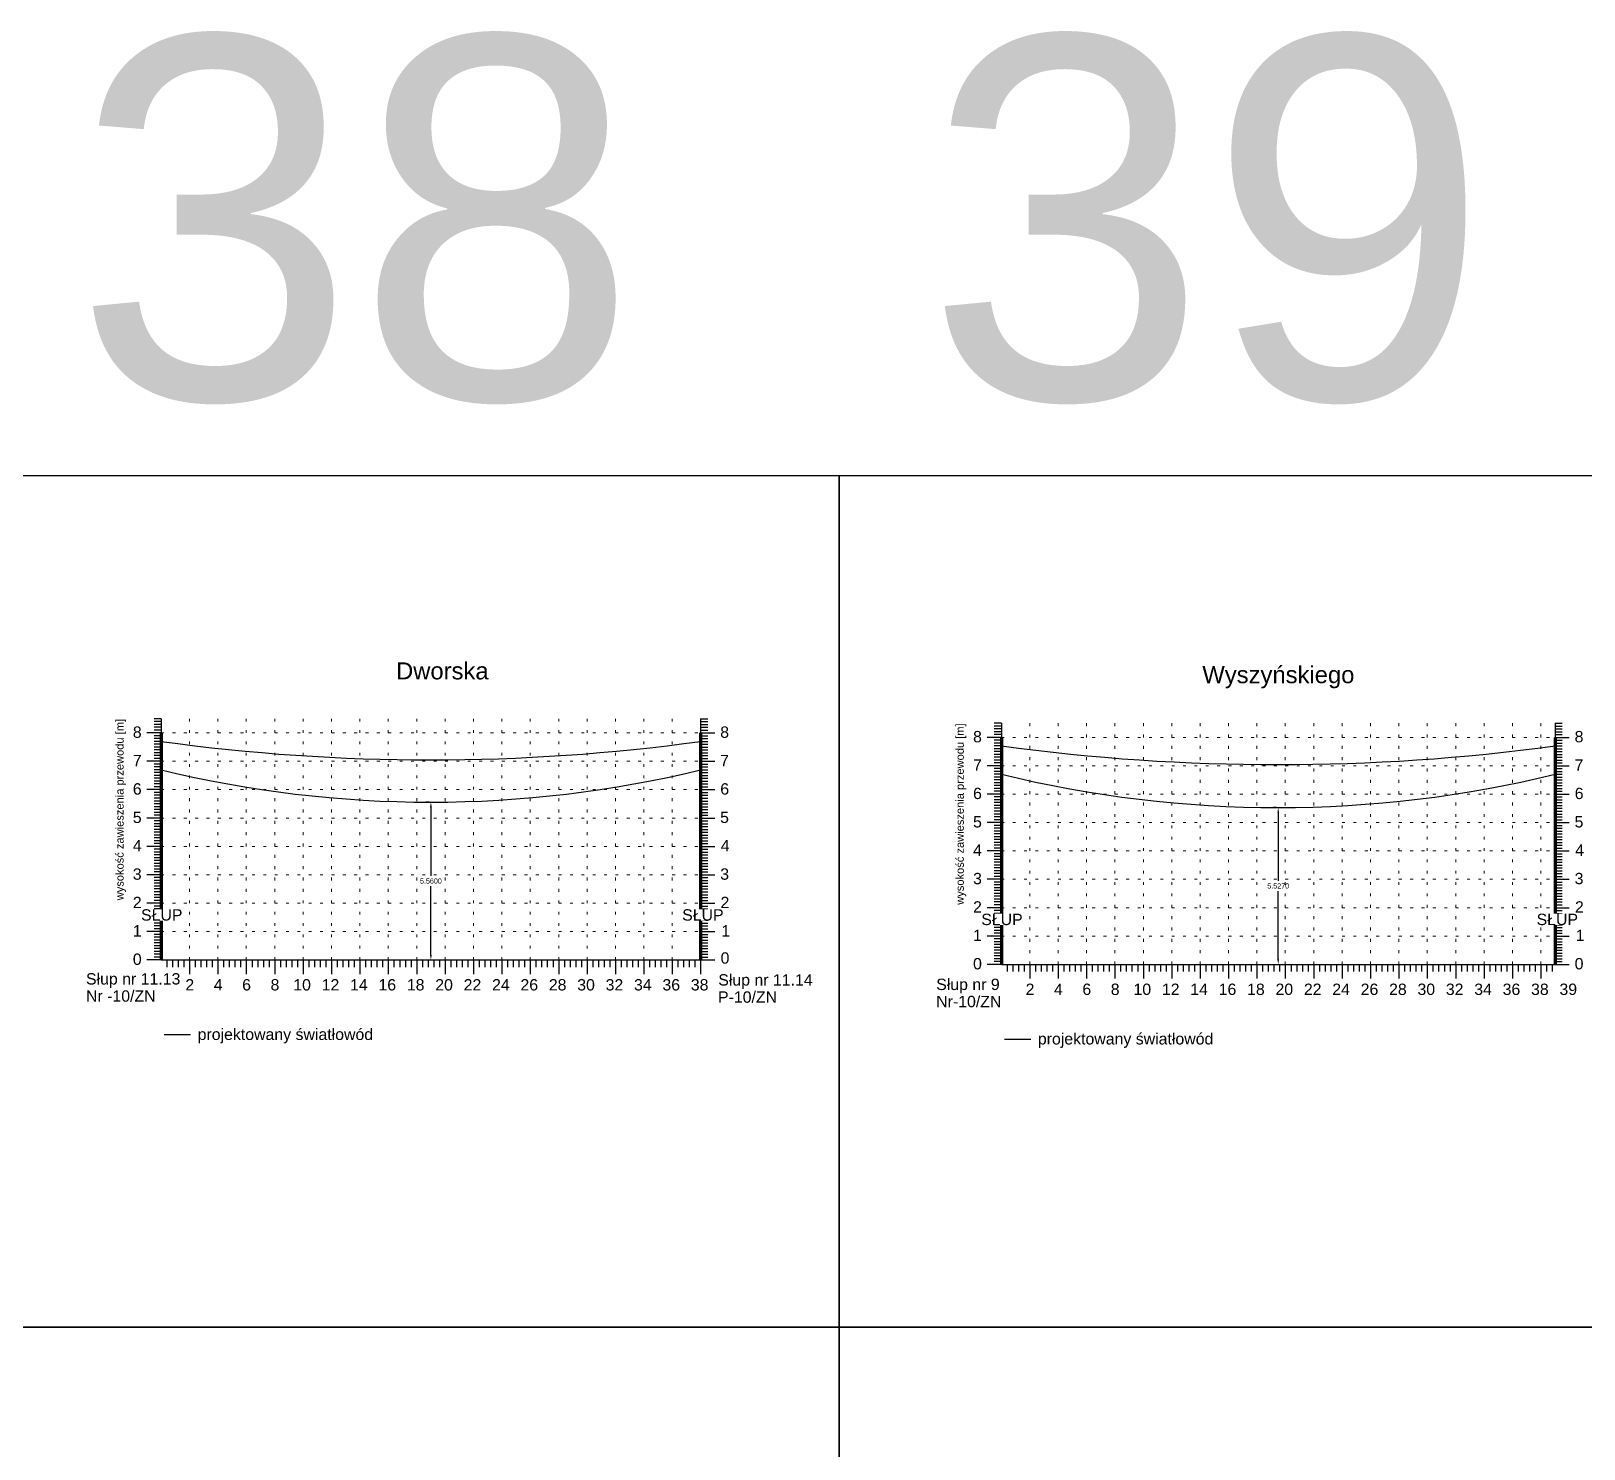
# Model space of a CAD drawing. Header units: metres. Extents: x -155 to 1812, y 681 to 886.
# Drawn here: x 806.1 to 860.8, y 826.2 to 876.2 of the extents above; entities that cross this region are included whole.
import ezdxf

# ---------------------------------------------------------------- set-up
doc = ezdxf.new("R2010")
doc.units = ezdxf.units.M
doc.header["$MEASUREMENT"] = 0
doc.linetypes.add('ACAD_ISO07W100', pattern=[3, 0, -3])
doc.styles.get("Standard").update_dxf_attribs({"font": 'arial.ttf'})
doc.dimstyles.get("Standard").update_dxf_attribs({"dimtxt": 0.18, "dimasz": 0.18, "dimexe": 0.18, "dimexo": 0.0625, "dimgap": 0.09, "dimtad": 0, "dimtih": 1, "dimtoh": 1, "dimdec": 4, "dimzin": 0, "dimdsep": 46, "dimtxsty": 'Standard', "dimcen": 0.09, "dimadec": 0, "dimazin": 0, "dimtfac": 1, "dimtdec": 4, "dimtofl": 0, "dimtmove": 0, "dimatfit": 3, "dimfxl": 1, "dimtolj": 1, "dimtzin": 0, "dimarcsym": 0})

# ---------------------------------------------------------------- blocks, each defined once
blk = doc.blocks.new('*D197')
at = {"color": 0, "lineweight": -2}
for p, q in [((820.098, 849.016), (819.98, 849.016)), ((820.16, 848.836), (820.16, 846.418)), ((820.16, 843.636), (820.16, 846.054)), ((813.323, 843.456), (820.34, 843.456))]:
    blk.add_line(p, q, dxfattribs=at)
at = {"color": 0}
for points in [[(820.19, 848.836), (820.13, 848.836), (820.16, 849.016)], [(820.13, 843.636), (820.19, 843.636), (820.16, 843.456)]]:
    blk.add_solid(points, dxfattribs=at)
at = {"layer": 'Defpoints', "color": 0}
for p in [(820.16, 849.016), (813.26, 843.456), (820.16, 843.456)]:
    blk.add_point(p, dxfattribs=at)
at = {"color": 0, "lineweight": 25, "insert": (820.16, 846.236), "char_height": 0.18, "attachment_point": 5}
blk.add_mtext('\\A1;5.5600', dxfattribs=at)
blk = doc.blocks.new('*D336')
at = {"color": 0, "lineweight": -2}
for p, q in [((849.938, 848.825), (849.82, 848.825)), ((850, 848.645), (850, 846.243)), ((850, 843.478), (850, 845.88)), ((842.913, 843.298), (850.18, 843.298))]:
    blk.add_line(p, q, dxfattribs=at)
at = {"color": 0}
for points in [[(850.03, 848.645), (849.97, 848.645), (850, 848.825)], [(849.97, 843.478), (850.03, 843.478), (850, 843.298)]]:
    blk.add_solid(points, dxfattribs=at)
at = {"layer": 'Defpoints', "color": 0}
for p in [(850, 848.825), (842.85, 843.298), (850, 843.298)]:
    blk.add_point(p, dxfattribs=at)
at = {"color": 0, "lineweight": 25, "insert": (850, 846.062), "char_height": 0.18, "attachment_point": 5}
blk.add_mtext('\\A1;5.5270', dxfattribs=at)

msp = doc.modelspace()

# ---------------------------------------------------------------- linework, layer by layer
for p, q in [((810.66049, 851.95596), (810.41049, 851.95596)), ((810.66049, 851.85596), (810.41049, 851.85596)), ((810.66049, 851.75596), (810.41049, 851.75596)), ((810.66049, 851.65596), (810.41049, 851.65596)), ((810.66049, 851.55596), (810.41049, 851.55596)), ((810.66049, 851.95596), (810.66049, 843.45596)), ((829.66049, 851.95596), (829.66049, 843.45596)), ((829.66049, 851.95596), (829.91049, 851.95596)), ((829.66049, 851.85596), (829.91049, 851.85596)), ((829.66049, 851.75596), (829.91049, 851.75596)), ((829.66049, 851.65596), (829.91049, 851.65596)), ((829.66049, 851.55596), (829.91049, 851.55596)), ((840.25039, 851.79803), (840.00039, 851.79803)), ((840.25039, 851.69803), (840.00039, 851.69803)), ((840.25039, 851.59803), (840.00039, 851.59803)), ((840.25039, 851.49803), (840.00039, 851.49803)), ((840.25039, 851.79803), (840.25039, 843.29803)), ((859.75039, 851.79803), (859.75039, 843.29803)), ((859.75039, 851.79803), (860.00039, 851.79803)), ((859.75039, 851.69803), (860.00039, 851.69803)), ((859.75039, 851.59803), (860.00039, 851.59803)), ((859.75039, 851.49803), (860.00039, 851.49803)), ((810.66049, 851.45596), (810.16049, 851.45596)), ((810.66049, 851.45596), (810.16049, 851.45596)), ((810.66049, 851.35596), (810.41049, 851.35596)), ((810.66049, 851.25596), (810.41049, 851.25596)), ((810.66049, 851.15596), (810.41049, 851.15596)), ((810.66049, 851.05596), (810.41049, 851.05596)), ((810.66049, 850.95596), (810.41049, 850.95596)), ((829.66049, 851.45596), (830.16049, 851.45596)), ((829.66049, 851.45596), (830.16049, 851.45596)), ((829.66049, 851.35596), (829.91049, 851.35596)), ((829.66049, 851.25596), (829.91049, 851.25596)), ((829.66049, 851.15596), (829.91049, 851.15596)), ((829.66049, 851.05596), (829.91049, 851.05596)), ((829.66049, 850.95596), (829.91049, 850.95596)), ((840.25039, 851.29803), (839.75039, 851.29803)), ((840.25039, 851.29803), (839.75039, 851.29803)), ((840.25039, 851.39803), (840.00039, 851.39803)), ((840.25039, 851.19803), (840.00039, 851.19803)), ((840.25039, 851.09803), (840.00039, 851.09803)), ((840.25039, 850.99803), (840.00039, 850.99803)), ((859.75039, 851.39803), (860.00039, 851.39803)), ((859.75039, 851.29803), (860.25039, 851.29803)), ((859.75039, 851.29803), (860.25039, 851.29803)), ((859.75039, 851.19803), (860.00039, 851.19803)), ((859.75039, 851.09803), (860.00039, 851.09803)), ((859.75039, 850.99803), (860.00039, 850.99803)), ((810.66049, 850.45596), (810.16049, 850.45596)), ((810.66049, 850.45596), (810.16049, 850.45596)), ((810.66049, 850.85596), (810.41049, 850.85596)), ((810.66049, 850.75596), (810.41049, 850.75596)), ((810.66049, 850.65596), (810.41049, 850.65596)), ((810.66049, 850.55596), (810.41049, 850.55596)), ((829.66049, 850.85596), (829.91049, 850.85596)), ((829.66049, 850.75596), (829.91049, 850.75596)), ((829.66049, 850.65596), (829.91049, 850.65596)), ((829.66049, 850.55596), (829.91049, 850.55596)), ((829.66049, 850.45596), (830.16049, 850.45596)), ((829.66049, 850.45596), (830.16049, 850.45596)), ((840.25039, 850.89803), (840.00039, 850.89803)), ((840.25039, 850.79803), (840.00039, 850.79803)), ((840.25039, 850.69803), (840.00039, 850.69803)), ((840.25039, 850.59803), (840.00039, 850.59803)), ((840.25039, 850.49803), (840.00039, 850.49803)), ((840.25039, 850.39803), (840.00039, 850.39803)), ((859.75039, 850.89803), (860.00039, 850.89803)), ((859.75039, 850.79803), (860.00039, 850.79803)), ((859.75039, 850.69803), (860.00039, 850.69803)), ((859.75039, 850.59803), (860.00039, 850.59803)), ((859.75039, 850.49803), (860.00039, 850.49803)), ((859.75039, 850.39803), (860.00039, 850.39803)), ((810.66049, 850.35596), (810.41049, 850.35596)), ((810.66049, 850.25596), (810.41049, 850.25596)), ((810.66049, 850.15596), (810.41049, 850.15596)), ((810.66049, 850.05596), (810.41049, 850.05596)), ((810.66049, 849.95596), (810.41049, 849.95596)), ((810.66049, 849.85596), (810.41049, 849.85596)), ((829.66049, 850.35596), (829.91049, 850.35596)), ((829.66049, 850.25596), (829.91049, 850.25596)), ((829.66049, 850.15596), (829.91049, 850.15596)), ((829.66049, 850.05596), (829.91049, 850.05596)), ((829.66049, 849.95596), (829.91049, 849.95596)), ((829.66049, 849.85596), (829.91049, 849.85596)), ((840.25039, 850.29803), (839.75039, 850.29803)), ((840.25039, 850.29803), (839.75039, 850.29803)), ((840.25039, 850.19803), (840.00039, 850.19803)), ((840.25039, 850.09803), (840.00039, 850.09803)), ((840.25039, 849.99803), (840.00039, 849.99803)), ((840.25039, 849.89803), (840.00039, 849.89803)), ((859.75039, 850.29803), (860.25039, 850.29803)), ((859.75039, 850.29803), (860.25039, 850.29803)), ((859.75039, 850.19803), (860.00039, 850.19803)), ((859.75039, 850.09803), (860.00039, 850.09803)), ((859.75039, 849.99803), (860.00039, 849.99803)), ((859.75039, 849.89803), (860.00039, 849.89803)), ((810.66049, 849.45596), (810.16049, 849.45596)), ((810.66049, 849.45596), (810.16049, 849.45596)), ((810.66049, 849.75596), (810.41049, 849.75596)), ((810.66049, 849.65596), (810.41049, 849.65596)), ((810.66049, 849.55596), (810.41049, 849.55596)), ((810.66049, 849.35596), (810.41049, 849.35596)), ((829.66049, 849.75596), (829.91049, 849.75596)), ((829.66049, 849.65596), (829.91049, 849.65596)), ((829.66049, 849.55596), (829.91049, 849.55596)), ((829.66049, 849.45596), (830.16049, 849.45596)), ((829.66049, 849.45596), (830.16049, 849.45596)), ((829.66049, 849.35596), (829.91049, 849.35596)), ((840.25039, 849.29803), (839.75039, 849.29803)), ((840.25039, 849.29803), (839.75039, 849.29803)), ((840.25039, 849.79803), (840.00039, 849.79803)), ((840.25039, 849.69803), (840.00039, 849.69803)), ((840.25039, 849.59803), (840.00039, 849.59803)), ((840.25039, 849.49803), (840.00039, 849.49803)), ((840.25039, 849.39803), (840.00039, 849.39803)), ((859.75039, 849.79803), (860.00039, 849.79803)), ((859.75039, 849.69803), (860.00039, 849.69803)), ((859.75039, 849.59803), (860.00039, 849.59803)), ((859.75039, 849.49803), (860.00039, 849.49803)), ((859.75039, 849.39803), (860.00039, 849.39803)), ((859.75039, 849.29803), (860.25039, 849.29803)), ((859.75039, 849.29803), (860.25039, 849.29803)), ((810.66049, 849.25596), (810.41049, 849.25596)), ((810.66049, 849.15596), (810.41049, 849.15596)), ((810.66049, 849.05596), (810.41049, 849.05596)), ((810.66049, 848.95596), (810.41049, 848.95596)), ((810.66049, 848.85596), (810.41049, 848.85596)), ((810.66049, 848.75596), (810.41049, 848.75596)), ((829.66049, 849.25596), (829.91049, 849.25596)), ((829.66049, 849.15596), (829.91049, 849.15596)), ((829.66049, 849.05596), (829.91049, 849.05596)), ((829.66049, 848.95596), (829.91049, 848.95596)), ((829.66049, 848.85596), (829.91049, 848.85596)), ((829.66049, 848.75596), (829.91049, 848.75596)), ((840.25039, 849.19803), (840.00039, 849.19803)), ((840.25039, 849.09803), (840.00039, 849.09803)), ((840.25039, 848.99803), (840.00039, 848.99803)), ((840.25039, 848.89803), (840.00039, 848.89803)), ((840.25039, 848.79803), (840.00039, 848.79803)), ((859.75039, 849.19803), (860.00039, 849.19803)), ((859.75039, 849.09803), (860.00039, 849.09803)), ((859.75039, 848.99803), (860.00039, 848.99803)), ((859.75039, 848.89803), (860.00039, 848.89803)), ((859.75039, 848.79803), (860.00039, 848.79803)), ((810.66049, 848.45596), (810.16049, 848.45596)), ((810.66049, 848.45596), (810.16049, 848.45596)), ((810.66049, 848.65596), (810.41049, 848.65596)), ((810.66049, 848.55596), (810.41049, 848.55596)), ((810.66049, 848.35596), (810.41049, 848.35596)), ((810.66049, 848.25596), (810.41049, 848.25596)), ((829.66049, 848.65596), (829.91049, 848.65596)), ((829.66049, 848.55596), (829.91049, 848.55596)), ((829.66049, 848.45596), (830.16049, 848.45596)), ((829.66049, 848.45596), (830.16049, 848.45596)), ((829.66049, 848.35596), (829.91049, 848.35596)), ((829.66049, 848.25596), (829.91049, 848.25596)), ((840.25039, 848.29803), (839.75039, 848.29803)), ((840.25039, 848.29803), (839.75039, 848.29803)), ((840.25039, 848.69803), (840.00039, 848.69803)), ((840.25039, 848.59803), (840.00039, 848.59803)), ((840.25039, 848.49803), (840.00039, 848.49803)), ((840.25039, 848.39803), (840.00039, 848.39803)), ((859.75039, 848.69803), (860.00039, 848.69803)), ((859.75039, 848.59803), (860.00039, 848.59803)), ((859.75039, 848.49803), (860.00039, 848.49803)), ((859.75039, 848.39803), (860.00039, 848.39803)), ((859.75039, 848.29803), (860.25039, 848.29803)), ((859.75039, 848.29803), (860.25039, 848.29803)), ((810.66049, 848.15596), (810.41049, 848.15596)), ((810.66049, 848.05596), (810.41049, 848.05596)), ((810.66049, 847.95596), (810.41049, 847.95596)), ((810.66049, 847.85596), (810.41049, 847.85596)), ((810.66049, 847.75596), (810.41049, 847.75596)), ((810.66049, 847.65596), (810.41049, 847.65596)), ((829.66049, 848.15596), (829.91049, 848.15596)), ((829.66049, 848.05596), (829.91049, 848.05596)), ((829.66049, 847.95596), (829.91049, 847.95596)), ((829.66049, 847.85596), (829.91049, 847.85596)), ((829.66049, 847.75596), (829.91049, 847.75596)), ((829.66049, 847.65596), (829.91049, 847.65596)), ((840.25039, 848.19803), (840.00039, 848.19803)), ((840.25039, 848.09803), (840.00039, 848.09803)), ((840.25039, 847.99803), (840.00039, 847.99803)), ((840.25039, 847.89803), (840.00039, 847.89803)), ((840.25039, 847.79803), (840.00039, 847.79803)), ((840.25039, 847.69803), (840.00039, 847.69803)), ((859.75039, 848.19803), (860.00039, 848.19803)), ((859.75039, 848.09803), (860.00039, 848.09803)), ((859.75039, 847.99803), (860.00039, 847.99803)), ((859.75039, 847.89803), (860.00039, 847.89803)), ((859.75039, 847.79803), (860.00039, 847.79803)), ((859.75039, 847.69803), (860.00039, 847.69803)), ((810.66049, 847.45596), (810.16049, 847.45596)), ((810.66049, 847.45596), (810.16049, 847.45596)), ((810.66049, 847.55596), (810.41049, 847.55596)), ((810.66049, 847.35596), (810.41049, 847.35596)), ((810.66049, 847.25596), (810.41049, 847.25596)), ((810.66049, 847.15596), (810.41049, 847.15596)), ((829.66049, 847.55596), (829.91049, 847.55596)), ((829.66049, 847.45596), (830.16049, 847.45596)), ((829.66049, 847.45596), (830.16049, 847.45596)), ((829.66049, 847.35596), (829.91049, 847.35596)), ((829.66049, 847.25596), (829.91049, 847.25596)), ((829.66049, 847.15596), (829.91049, 847.15596)), ((840.25039, 847.29803), (839.75039, 847.29803)), ((840.25039, 847.29803), (839.75039, 847.29803)), ((840.25039, 847.59803), (840.00039, 847.59803)), ((840.25039, 847.49803), (840.00039, 847.49803)), ((840.25039, 847.39803), (840.00039, 847.39803)), ((840.25039, 847.19803), (840.00039, 847.19803)), ((859.75039, 847.59803), (860.00039, 847.59803)), ((859.75039, 847.49803), (860.00039, 847.49803)), ((859.75039, 847.39803), (860.00039, 847.39803)), ((859.75039, 847.29803), (860.25039, 847.29803)), ((859.75039, 847.29803), (860.25039, 847.29803)), ((859.75039, 847.19803), (860.00039, 847.19803)), ((810.66049, 847.05596), (810.41049, 847.05596)), ((810.66049, 846.95596), (810.41049, 846.95596)), ((810.66049, 846.85596), (810.41049, 846.85596)), ((810.66049, 846.75596), (810.41049, 846.75596)), ((810.66049, 846.65596), (810.41049, 846.65596)), ((829.66049, 847.05596), (829.91049, 847.05596)), ((829.66049, 846.95596), (829.91049, 846.95596)), ((829.66049, 846.85596), (829.91049, 846.85596)), ((829.66049, 846.75596), (829.91049, 846.75596)), ((829.66049, 846.65596), (829.91049, 846.65596)), ((840.25039, 847.09803), (840.00039, 847.09803)), ((840.25039, 846.99803), (840.00039, 846.99803)), ((840.25039, 846.89803), (840.00039, 846.89803)), ((840.25039, 846.79803), (840.00039, 846.79803)), ((840.25039, 846.69803), (840.00039, 846.69803)), ((840.25039, 846.59803), (840.00039, 846.59803)), ((859.75039, 847.09803), (860.00039, 847.09803)), ((859.75039, 846.99803), (860.00039, 846.99803)), ((859.75039, 846.89803), (860.00039, 846.89803)), ((859.75039, 846.79803), (860.00039, 846.79803)), ((859.75039, 846.69803), (860.00039, 846.69803)), ((859.75039, 846.59803), (860.00039, 846.59803)), ((810.66049, 846.45596), (810.16049, 846.45596)), ((810.66049, 846.45596), (810.16049, 846.45596)), ((810.66049, 846.55596), (810.41049, 846.55596)), ((810.66049, 846.35596), (810.41049, 846.35596)), ((810.66049, 846.25596), (810.41049, 846.25596)), ((810.66049, 846.15596), (810.41049, 846.15596)), ((810.66049, 846.05596), (810.41049, 846.05596)), ((829.66049, 846.55596), (829.91049, 846.55596)), ((829.66049, 846.45596), (830.16049, 846.45596)), ((829.66049, 846.45596), (830.16049, 846.45596)), ((829.66049, 846.35596), (829.91049, 846.35596)), ((829.66049, 846.25596), (829.91049, 846.25596)), ((829.66049, 846.15596), (829.91049, 846.15596)), ((829.66049, 846.05596), (829.91049, 846.05596)), ((840.25039, 846.29803), (839.75039, 846.29803)), ((840.25039, 846.29803), (839.75039, 846.29803)), ((840.25039, 846.49803), (840.00039, 846.49803)), ((840.25039, 846.39803), (840.00039, 846.39803)), ((840.25039, 846.19803), (840.00039, 846.19803)), ((840.25039, 846.09803), (840.00039, 846.09803)), ((859.75039, 846.49803), (860.00039, 846.49803)), ((859.75039, 846.39803), (860.00039, 846.39803)), ((859.75039, 846.29803), (860.25039, 846.29803)), ((859.75039, 846.29803), (860.25039, 846.29803)), ((859.75039, 846.19803), (860.00039, 846.19803)), ((859.75039, 846.09803), (860.00039, 846.09803)), ((810.66049, 845.95596), (810.41049, 845.95596)), ((810.66049, 845.85596), (810.41049, 845.85596)), ((810.66049, 845.75596), (810.41049, 845.75596)), ((810.66049, 845.65596), (810.41049, 845.65596)), ((810.66049, 845.55596), (810.41049, 845.55596)), ((829.66049, 845.95596), (829.91049, 845.95596)), ((829.66049, 845.85596), (829.91049, 845.85596)), ((829.66049, 845.75596), (829.91049, 845.75596)), ((829.66049, 845.65596), (829.91049, 845.65596)), ((829.66049, 845.55596), (829.91049, 845.55596)), ((840.25039, 845.99803), (840.00039, 845.99803)), ((840.25039, 845.89803), (840.00039, 845.89803)), ((840.25039, 845.79803), (840.00039, 845.79803)), ((840.25039, 845.69803), (840.00039, 845.69803)), ((840.25039, 845.59803), (840.00039, 845.59803)), ((840.25039, 845.49803), (840.00039, 845.49803)), ((859.75039, 845.99803), (860.00039, 845.99803)), ((859.75039, 845.89803), (860.00039, 845.89803)), ((859.75039, 845.79803), (860.00039, 845.79803)), ((859.75039, 845.69803), (860.00039, 845.69803)), ((859.75039, 845.59803), (860.00039, 845.59803)), ((859.75039, 845.49803), (860.00039, 845.49803)), ((810.66049, 845.45596), (810.16049, 845.45596)), ((810.66049, 845.45596), (810.16049, 845.45596)), ((810.66049, 845.35596), (810.41049, 845.35596)), ((810.66049, 845.25596), (810.41049, 845.25596)), ((810.66049, 845.15596), (810.41049, 845.15596)), ((810.66049, 845.05596), (810.41049, 845.05596)), ((810.66049, 844.95596), (810.41049, 844.95596)), ((829.66049, 845.45596), (830.16049, 845.45596)), ((829.66049, 845.45596), (830.16049, 845.45596)), ((829.66049, 845.35596), (829.91049, 845.35596)), ((829.66049, 845.25596), (829.91049, 845.25596)), ((829.66049, 845.15596), (829.91049, 845.15596)), ((829.66049, 845.05596), (829.91049, 845.05596)), ((829.66049, 844.95596), (829.91049, 844.95596)), ((840.25039, 845.29803), (839.75039, 845.29803)), ((840.25039, 845.29803), (839.75039, 845.29803)), ((840.25039, 845.39803), (840.00039, 845.39803)), ((840.25039, 845.19803), (840.00039, 845.19803)), ((840.25039, 845.09803), (840.00039, 845.09803)), ((840.25039, 844.99803), (840.00039, 844.99803)), ((859.75039, 845.39803), (860.00039, 845.39803)), ((859.75039, 845.29803), (860.25039, 845.29803)), ((859.75039, 845.29803), (860.25039, 845.29803)), ((859.75039, 845.19803), (860.00039, 845.19803)), ((859.75039, 845.09803), (860.00039, 845.09803)), ((859.75039, 844.99803), (860.00039, 844.99803)), ((810.66049, 844.45596), (810.16049, 844.45596)), ((810.66049, 844.45596), (810.16049, 844.45596)), ((810.66049, 844.85596), (810.41049, 844.85596)), ((810.66049, 844.75596), (810.41049, 844.75596)), ((810.66049, 844.65596), (810.41049, 844.65596)), ((810.66049, 844.55596), (810.41049, 844.55596)), ((829.66049, 844.85596), (829.91049, 844.85596)), ((829.66049, 844.75596), (829.91049, 844.75596)), ((829.66049, 844.65596), (829.91049, 844.65596)), ((829.66049, 844.55596), (829.91049, 844.55596)), ((829.66049, 844.45596), (830.16049, 844.45596)), ((829.66049, 844.45596), (830.16049, 844.45596)), ((840.25039, 844.89803), (840.00039, 844.89803)), ((840.25039, 844.79803), (840.00039, 844.79803)), ((840.25039, 844.69803), (840.00039, 844.69803)), ((840.25039, 844.59803), (840.00039, 844.59803)), ((840.25039, 844.49803), (840.00039, 844.49803)), ((840.25039, 844.39803), (840.00039, 844.39803)), ((859.75039, 844.89803), (860.00039, 844.89803)), ((859.75039, 844.79803), (860.00039, 844.79803)), ((859.75039, 844.69803), (860.00039, 844.69803)), ((859.75039, 844.59803), (860.00039, 844.59803)), ((859.75039, 844.49803), (860.00039, 844.49803)), ((859.75039, 844.39803), (860.00039, 844.39803)), ((810.66049, 844.35596), (810.41049, 844.35596)), ((810.66049, 844.25596), (810.41049, 844.25596)), ((810.66049, 844.15596), (810.41049, 844.15596)), ((810.66049, 844.05596), (810.41049, 844.05596)), ((810.66049, 843.95596), (810.41049, 843.95596)), ((810.66049, 843.85596), (810.41049, 843.85596)), ((829.66049, 844.35596), (829.91049, 844.35596)), ((829.66049, 844.25596), (829.91049, 844.25596)), ((829.66049, 844.15596), (829.91049, 844.15596)), ((829.66049, 844.05596), (829.91049, 844.05596)), ((829.66049, 843.95596), (829.91049, 843.95596)), ((829.66049, 843.85596), (829.91049, 843.85596)), ((840.25039, 844.29803), (839.75039, 844.29803)), ((840.25039, 844.29803), (839.75039, 844.29803)), ((840.25039, 844.19803), (840.00039, 844.19803)), ((840.25039, 844.09803), (840.00039, 844.09803)), ((840.25039, 843.99803), (840.00039, 843.99803)), ((840.25039, 843.89803), (840.00039, 843.89803)), ((859.75039, 844.29803), (860.25039, 844.29803)), ((859.75039, 844.29803), (860.25039, 844.29803)), ((859.75039, 844.19803), (860.00039, 844.19803)), ((859.75039, 844.09803), (860.00039, 844.09803)), ((859.75039, 843.99803), (860.00039, 843.99803)), ((859.75039, 843.89803), (860.00039, 843.89803)), ((810.66049, 843.45596), (810.16049, 843.45596)), ((810.66049, 843.75596), (810.41049, 843.75596)), ((810.66049, 843.65596), (810.41049, 843.65596)), ((810.66049, 843.55596), (810.41049, 843.55596)), ((810.66049, 843.45596), (810.41049, 843.45596)), ((810.66049, 843.45596), (830.16049, 843.45596)), ((810.86049, 843.45596), (810.86049, 843.20596)), ((811.06049, 843.45596), (811.06049, 843.20596)), ((811.26049, 843.45596), (811.26049, 843.20596)), ((811.46049, 843.45596), (811.46049, 843.20596)), ((811.66049, 843.45596), (811.66049, 842.95596)), ((811.86049, 843.45596), (811.86049, 843.20596)), ((812.06049, 843.45596), (812.06049, 843.20596)), ((812.26049, 843.45596), (812.26049, 843.20596)), ((812.46049, 843.45596), (812.46049, 843.20596)), ((812.66049, 843.45596), (812.66049, 842.95596)), ((812.86049, 843.45596), (812.86049, 843.20596)), ((813.06049, 843.45596), (813.06049, 843.20596)), ((813.26049, 843.45596), (813.26049, 843.20596)), ((813.46049, 843.45596), (813.46049, 843.20596)), ((813.66049, 843.45596), (813.66049, 842.95596)), ((813.86049, 843.45596), (813.86049, 843.20596)), ((814.06049, 843.45596), (814.06049, 843.20596)), ((814.26049, 843.45596), (814.26049, 843.20596)), ((814.46049, 843.45596), (814.46049, 843.20596)), ((814.66049, 843.45596), (814.66049, 842.95596)), ((814.86049, 843.45596), (814.86049, 843.20596)), ((815.06049, 843.45596), (815.06049, 843.20596)), ((815.26049, 843.45596), (815.26049, 843.20596)), ((815.46049, 843.45596), (815.46049, 843.20596)), ((815.66049, 843.45596), (815.66049, 842.95596)), ((815.86049, 843.45596), (815.86049, 843.20596)), ((816.06049, 843.45596), (816.06049, 843.20596)), ((816.26049, 843.45596), (816.26049, 843.20596)), ((816.46049, 843.45596), (816.46049, 843.20596)), ((816.66049, 843.45596), (816.66049, 842.95596)), ((816.86049, 843.45596), (816.86049, 843.20596)), ((817.06049, 843.45596), (817.06049, 843.20596)), ((817.26049, 843.45596), (817.26049, 843.20596)), ((817.46049, 843.45596), (817.46049, 843.20596)), ((817.66049, 843.45596), (817.66049, 842.95596)), ((817.86049, 843.45596), (817.86049, 843.20596)), ((818.06049, 843.45596), (818.06049, 843.20596)), ((818.26049, 843.45596), (818.26049, 843.20596)), ((818.46049, 843.45596), (818.46049, 843.20596)), ((818.66049, 843.45596), (818.66049, 842.95596)), ((818.86049, 843.45596), (818.86049, 843.20596)), ((819.06049, 843.45596), (819.06049, 843.20596)), ((819.26049, 843.45596), (819.26049, 843.20596)), ((819.46049, 843.45596), (819.46049, 843.20596)), ((819.66049, 843.45596), (819.66049, 842.95596)), ((819.86049, 843.45596), (819.86049, 843.20596)), ((820.06049, 843.45596), (820.06049, 843.20596)), ((820.26049, 843.45596), (820.26049, 843.20596)), ((820.46049, 843.45596), (820.46049, 843.20596)), ((820.66049, 843.45596), (820.66049, 842.95596)), ((820.86049, 843.45596), (820.86049, 843.20596)), ((821.06049, 843.45596), (821.06049, 843.20596)), ((821.26049, 843.45596), (821.26049, 843.20596)), ((821.46049, 843.45596), (821.46049, 843.20596)), ((821.66049, 843.45596), (821.66049, 842.95596)), ((821.86049, 843.45596), (821.86049, 843.20596)), ((822.06049, 843.45596), (822.06049, 843.20596)), ((822.26049, 843.45596), (822.26049, 843.20596)), ((822.46049, 843.45596), (822.46049, 843.20596)), ((822.66049, 843.45596), (822.66049, 842.95596)), ((822.86049, 843.45596), (822.86049, 843.20596)), ((823.06049, 843.45596), (823.06049, 843.20596)), ((823.26049, 843.45596), (823.26049, 843.20596)), ((823.46049, 843.45596), (823.46049, 843.20596)), ((823.66049, 843.45596), (823.66049, 842.95596)), ((823.86049, 843.45596), (823.86049, 843.20596)), ((824.06049, 843.45596), (824.06049, 843.20596)), ((824.26049, 843.45596), (824.26049, 843.20596)), ((824.46049, 843.45596), (824.46049, 843.20596)), ((824.66049, 843.45596), (824.66049, 842.95596)), ((824.86049, 843.45596), (824.86049, 843.20596)), ((825.06049, 843.45596), (825.06049, 843.20596)), ((825.26049, 843.45596), (825.26049, 843.20596)), ((825.46049, 843.45596), (825.46049, 843.20596)), ((825.66049, 843.45596), (825.66049, 842.95596)), ((825.86049, 843.45596), (825.86049, 843.20596)), ((826.06049, 843.45596), (826.06049, 843.20596)), ((826.26049, 843.45596), (826.26049, 843.20596)), ((826.46049, 843.45596), (826.46049, 843.20596)), ((826.66049, 843.45596), (826.66049, 842.95596)), ((826.86049, 843.45596), (826.86049, 843.20596)), ((827.06049, 843.45596), (827.06049, 843.20596)), ((827.26049, 843.45596), (827.26049, 843.20596)), ((827.46049, 843.45596), (827.46049, 843.20596)), ((827.66049, 843.45596), (827.66049, 842.95596)), ((827.86049, 843.45596), (827.86049, 843.20596)), ((828.06049, 843.45596), (828.06049, 843.20596)), ((828.26049, 843.45596), (828.26049, 843.20596)), ((828.46049, 843.45596), (828.46049, 843.20596)), ((828.66049, 843.45596), (828.66049, 842.95596)), ((828.86049, 843.45596), (828.86049, 843.20596)), ((829.06049, 843.45596), (829.06049, 843.20596)), ((829.26049, 843.45596), (829.26049, 843.20596)), ((829.46049, 843.45596), (829.46049, 843.20596)), ((829.66049, 843.75596), (829.91049, 843.75596)), ((829.66049, 843.65596), (829.91049, 843.65596)), ((829.66049, 843.55596), (829.91049, 843.55596)), ((829.66049, 843.45596), (829.66049, 842.95596)), ((829.66049, 843.45596), (830.16049, 843.45596)), ((829.66049, 843.45596), (829.91049, 843.45596)), ((840.25039, 843.29803), (839.75039, 843.29803)), ((840.25039, 843.79803), (840.00039, 843.79803)), ((840.25039, 843.69803), (840.00039, 843.69803)), ((840.25039, 843.59803), (840.00039, 843.59803)), ((840.25039, 843.49803), (840.00039, 843.49803)), ((840.25039, 843.39803), (840.00039, 843.39803)), ((840.25039, 843.29803), (840.00039, 843.29803)), ((840.25039, 843.29803), (859.75039, 843.29803)), ((840.45039, 843.29803), (840.45039, 843.04803)), ((840.65039, 843.29803), (840.65039, 843.04803)), ((840.85039, 843.29803), (840.85039, 843.04803)), ((841.05039, 843.29803), (841.05039, 843.04803)), ((841.25039, 843.29803), (841.25039, 842.79803)), ((841.45039, 843.29803), (841.45039, 843.04803)), ((841.65039, 843.29803), (841.65039, 843.04803)), ((841.85039, 843.29803), (841.85039, 843.04803)), ((842.05039, 843.29803), (842.05039, 843.04803)), ((842.25039, 843.29803), (842.25039, 842.79803)), ((842.45039, 843.29803), (842.45039, 843.04803)), ((842.65039, 843.29803), (842.65039, 843.04803)), ((842.85039, 843.29803), (842.85039, 843.04803)), ((843.05039, 843.29803), (843.05039, 843.04803)), ((843.25039, 843.29803), (843.25039, 842.79803)), ((843.45039, 843.29803), (843.45039, 843.04803)), ((843.65039, 843.29803), (843.65039, 843.04803)), ((843.85039, 843.29803), (843.85039, 843.04803)), ((844.05039, 843.29803), (844.05039, 843.04803)), ((844.25039, 843.29803), (844.25039, 842.79803)), ((844.45039, 843.29803), (844.45039, 843.04803)), ((844.65039, 843.29803), (844.65039, 843.04803)), ((844.85039, 843.29803), (844.85039, 843.04803)), ((845.05039, 843.29803), (845.05039, 843.04803)), ((845.25039, 843.29803), (845.25039, 842.79803)), ((845.45039, 843.29803), (845.45039, 843.04803)), ((845.65039, 843.29803), (845.65039, 843.04803)), ((845.85039, 843.29803), (845.85039, 843.04803)), ((846.05039, 843.29803), (846.05039, 843.04803)), ((846.25039, 843.29803), (846.25039, 842.79803)), ((846.45039, 843.29803), (846.45039, 843.04803)), ((846.65039, 843.29803), (846.65039, 843.04803)), ((846.85039, 843.29803), (846.85039, 843.04803)), ((847.05039, 843.29803), (847.05039, 843.04803)), ((847.25039, 843.29803), (847.25039, 842.79803)), ((847.45039, 843.29803), (847.45039, 843.04803)), ((847.65039, 843.29803), (847.65039, 843.04803)), ((847.85039, 843.29803), (847.85039, 843.04803)), ((848.05039, 843.29803), (848.05039, 843.04803)), ((848.25039, 843.29803), (848.25039, 842.79803)), ((848.45039, 843.29803), (848.45039, 843.04803)), ((848.65039, 843.29803), (848.65039, 843.04803)), ((848.85039, 843.29803), (848.85039, 843.04803)), ((849.05039, 843.29803), (849.05039, 843.04803)), ((849.25039, 843.29803), (849.25039, 842.79803)), ((849.45039, 843.29803), (849.45039, 843.04803)), ((849.65039, 843.29803), (849.65039, 843.04803)), ((849.85039, 843.29803), (849.85039, 843.04803)), ((850.05039, 843.29803), (850.05039, 843.04803)), ((850.25039, 843.29803), (850.25039, 842.79803)), ((850.45039, 843.29803), (850.45039, 843.04803)), ((850.65039, 843.29803), (850.65039, 843.04803)), ((850.85039, 843.29803), (850.85039, 843.04803)), ((851.05039, 843.29803), (851.05039, 843.04803)), ((851.25039, 843.29803), (851.25039, 842.79803)), ((851.45039, 843.29803), (851.45039, 843.04803)), ((851.65039, 843.29803), (851.65039, 843.04803)), ((851.85039, 843.29803), (851.85039, 843.04803)), ((852.05039, 843.29803), (852.05039, 843.04803)), ((852.25039, 843.29803), (852.25039, 842.79803)), ((852.45039, 843.29803), (852.45039, 843.04803)), ((852.65039, 843.29803), (852.65039, 843.04803)), ((852.85039, 843.29803), (852.85039, 843.04803)), ((853.05039, 843.29803), (853.05039, 843.04803)), ((853.25039, 843.29803), (853.25039, 842.79803)), ((853.45039, 843.29803), (853.45039, 843.04803)), ((853.65039, 843.29803), (853.65039, 843.04803)), ((853.85039, 843.29803), (853.85039, 843.04803)), ((854.05039, 843.29803), (854.05039, 843.04803)), ((854.25039, 843.29803), (854.25039, 842.79803)), ((854.45039, 843.29803), (854.45039, 843.04803)), ((854.65039, 843.29803), (854.65039, 843.04803)), ((854.85039, 843.29803), (854.85039, 843.04803)), ((855.05039, 843.29803), (855.05039, 843.04803)), ((855.25039, 843.29803), (855.25039, 842.79803)), ((855.45039, 843.29803), (855.45039, 843.04803)), ((855.65039, 843.29803), (855.65039, 843.04803)), ((855.85039, 843.29803), (855.85039, 843.04803)), ((856.05039, 843.29803), (856.05039, 843.04803)), ((856.25039, 843.29803), (856.25039, 842.79803)), ((856.45039, 843.29803), (856.45039, 843.04803)), ((856.65039, 843.29803), (856.65039, 843.04803)), ((856.85039, 843.29803), (856.85039, 843.04803)), ((857.05039, 843.29803), (857.05039, 843.04803)), ((857.25039, 843.29803), (857.25039, 842.79803)), ((857.45039, 843.29803), (857.45039, 843.04803)), ((857.65039, 843.29803), (857.65039, 843.04803)), ((857.85039, 843.29803), (857.85039, 843.04803)), ((858.05039, 843.29803), (858.05039, 843.04803)), ((858.25039, 843.29803), (858.25039, 842.79803)), ((858.45039, 843.29803), (858.45039, 843.04803)), ((858.65039, 843.29803), (858.65039, 843.04803)), ((858.85039, 843.29803), (858.85039, 843.04803)), ((859.05039, 843.29803), (859.05039, 843.04803)), ((859.25039, 843.29803), (859.25039, 842.79803)), ((859.45039, 843.29803), (859.45039, 843.04803)), ((859.65039, 843.29803), (859.65039, 843.04803)), ((859.75039, 843.79803), (860.00039, 843.79803)), ((859.75039, 843.69803), (860.00039, 843.69803)), ((859.75039, 843.59803), (860.00039, 843.59803)), ((859.75039, 843.49803), (860.00039, 843.49803)), ((859.75039, 843.39803), (860.00039, 843.39803)), ((859.75039, 843.29803), (860.25039, 843.29803)), ((859.75039, 843.29803), (860.00039, 843.29803))]:
    msp.add_line(p, q)
at = {"linetype": 'ACAD_ISO07W100', "lineweight": 15, "ltscale": 0.1}
for p, q in [((811.66049, 843.45596), (811.66049, 851.95596)), ((812.66049, 843.45596), (812.66049, 851.95596)), ((813.66049, 843.45596), (813.66049, 851.95596)), ((814.66049, 843.45596), (814.66049, 851.95596)), ((815.66049, 843.45596), (815.66049, 851.95596)), ((816.66049, 843.45596), (816.66049, 851.95596)), ((817.66049, 843.45596), (817.66049, 851.95596)), ((818.66049, 843.45596), (818.66049, 851.95596)), ((819.66049, 843.45596), (819.66049, 851.95596)), ((820.66049, 843.45596), (820.66049, 851.95596)), ((821.66049, 843.45596), (821.66049, 851.95596)), ((822.66049, 843.45596), (822.66049, 851.95596)), ((823.66049, 843.45596), (823.66049, 851.95596)), ((824.66049, 843.45596), (824.66049, 851.95596)), ((825.66049, 843.45596), (825.66049, 851.95596)), ((826.66049, 843.45596), (826.66049, 851.95596)), ((827.66049, 843.45596), (827.66049, 851.95596)), ((828.66049, 843.45596), (828.66049, 851.95596)), ((829.66049, 843.45596), (829.66049, 851.95596)), ((829.66049, 843.45596), (829.66049, 851.95596)), ((841.25039, 843.29803), (841.25039, 851.79803)), ((842.25039, 843.29803), (842.25039, 851.79803)), ((843.25039, 843.29803), (843.25039, 851.79803)), ((844.25039, 843.29803), (844.25039, 851.79803)), ((845.25039, 843.29803), (845.25039, 851.79803)), ((846.25039, 843.29803), (846.25039, 851.79803)), ((847.25039, 843.29803), (847.25039, 851.79803)), ((848.25039, 843.29803), (848.25039, 851.79803)), ((849.25039, 843.29803), (849.25039, 851.79803)), ((850.25039, 843.29803), (850.25039, 851.79803)), ((851.25039, 843.29803), (851.25039, 851.79803)), ((852.25039, 843.29803), (852.25039, 851.79803)), ((853.25039, 843.29803), (853.25039, 851.79803)), ((854.25039, 843.29803), (854.25039, 851.79803)), ((855.25039, 843.29803), (855.25039, 851.79803)), ((856.25039, 843.29803), (856.25039, 851.79803)), ((857.25039, 843.29803), (857.25039, 851.79803)), ((858.25039, 843.29803), (858.25039, 851.79803)), ((859.25039, 843.29803), (859.25039, 851.79803)), ((859.75039, 843.29803), (859.75039, 851.79803)), ((810.66049, 851.45596), (830.16049, 851.45596)), ((840.25039, 851.29803), (859.75039, 851.29803)), ((810.66049, 850.45596), (830.16049, 850.45596)), ((840.25039, 850.29803), (859.75039, 850.29803)), ((810.66049, 849.45596), (830.16049, 849.45596)), ((840.25039, 849.29803), (859.75039, 849.29803)), ((810.66049, 848.45596), (830.16049, 848.45596)), ((840.25039, 848.29803), (859.75039, 848.29803)), ((810.66049, 847.45596), (830.16049, 847.45596)), ((840.25039, 847.29803), (859.75039, 847.29803)), ((810.66049, 846.45596), (830.16049, 846.45596)), ((840.25039, 846.29803), (859.75039, 846.29803)), ((810.66049, 845.45596), (830.16049, 845.45596)), ((840.25039, 845.29803), (859.75039, 845.29803)), ((810.66049, 844.45596), (830.16049, 844.45596)), ((840.25039, 844.29803), (859.75039, 844.29803)), ((810.66049, 843.45596), (830.16049, 843.45596)), ((840.25039, 843.29803), (859.75039, 843.29803))]:
    msp.add_line(p, q, dxfattribs=at)
at = {"lineweight": 100}
for p, q in [((810.66049, 851.45596), (810.66049, 843.45596)), ((829.66049, 851.45596), (829.66049, 843.45596)), ((840.25039, 851.29803), (840.25039, 843.29803)), ((859.75039, 851.29803), (859.75039, 843.29803))]:
    msp.add_line(p, q, dxfattribs=at)
at = {"lineweight": 25}
for p, q in [((829.66049, 843.45596), (830.16049, 843.45596)), ((859.25039, 843.29803), (859.75039, 843.29803))]:
    msp.add_line(p, q, dxfattribs=at)
at = {"color": 3, "lineweight": 25}
for p, q in [((810.76604, 840.82575), (811.69663, 840.82575)), ((840.35594, 840.66781), (841.28653, 840.66781))]:
    msp.add_line(p, q, dxfattribs=at)
at = {"lineweight": 25}
for points in [[(804.54271, 860.52182), (834.54271, 860.52182), (834.54271, 830.52182), (804.54271, 830.52182), (804.54271, 860.52182)], [(834.54271, 860.52182), (864.54271, 860.52182), (864.54271, 830.52182), (834.54271, 830.52182), (834.54271, 860.52182)], [(804.54271, 830.52182), (834.54271, 830.52182), (834.54271, 800.52182), (804.54271, 800.52182), (804.54271, 830.52182)], [(834.54271, 830.52182), (864.54271, 830.52182), (864.54271, 800.52182), (834.54271, 800.52182), (834.54271, 830.52182)]]:
    msp.add_lwpolyline(points, dxfattribs=at)
at = {"lineweight": 30}
for centre, radius, start, end in [((820.16049, 920.25404), 69.74808, 262.1717256, 277.8282744), ((850.00039, 922.68508), 72.34705, 262.2548486, 277.7451514)]:
    msp.add_arc(centre, radius, start, end, dxfattribs=at)
at = {"color": 3, "lineweight": 30}
for centre, radius, start, end in [((820.16049, 889.1693), 40.15333, 256.314453, 283.685547), ((850.00039, 889.93119), 41.1062, 256.279221, 283.720779)]:
    msp.add_arc(centre, radius, start, end, dxfattribs=at)

# ---------------------------------------------------------------- texts
at = {"lineweight": 25}
for s, p in [('38', (807.58131, 863.21103)), ('39', (837.58131, 863.21103))]:
    msp.add_text(s, height=12.782133, dxfattribs=at).set_placement(p)
for s, height, p in [('Dworska', 0.6, (818.93264, 853.34088)), ('Wyszyńskiego', 0.6, (847.32831, 853.2073)), ('8', 0.4, (809.66323, 851.28187)), ('8', 0.4, (830.34888, 851.28187)), ('8', 0.4, (839.25313, 851.12394)), ('8', 0.4, (860.43878, 851.12394)), ('7', 0.4, (809.66323, 850.28187)), ('7', 0.4, (830.34588, 850.28187)), ('7', 0.4, (839.25313, 850.12394)), ('7', 0.4, (860.43578, 850.12394)), ('6', 0.4, (809.66323, 849.28187)), ('6', 0.4, (830.35161, 849.28187)), ('6', 0.4, (839.25313, 849.12394)), ('6', 0.4, (860.44151, 849.12394)), ('5', 0.4, (809.66323, 848.28187)), ('5', 0.4, (830.34615, 848.28187)), ('5', 0.4, (839.25313, 848.12394)), ('5', 0.4, (860.43605, 848.12394)), ('4', 0.4, (809.66323, 847.28187)), ('4', 0.4, (830.36689, 847.28187)), ('4', 0.4, (839.25313, 847.12394)), ('4', 0.4, (860.45679, 847.12394)), ('3', 0.4, (809.66323, 846.28187)), ('3', 0.4, (830.34888, 846.28187)), ('3', 0.4, (839.25313, 846.12394)), ('3', 0.4, (860.43878, 846.12394)), ('2', 0.4, (809.66323, 845.28187)), ('2', 0.4, (830.36006, 845.28187)), ('2', 0.4, (839.25313, 845.12394)), ('2', 0.4, (860.44996, 845.12394)), ('1', 0.4, (809.66323, 844.28187)), ('1', 0.4, (830.38871, 844.28187)), ('1', 0.4, (839.25313, 844.12394)), ('1', 0.4, (860.47861, 844.12394)), ('0', 0.4, (809.66323, 843.28187)), ('0', 0.4, (830.36299, 843.32499)), ('0', 0.4, (839.25313, 843.12394)), ('0', 0.4, (860.44041, 843.12394)), ('Słup nr 11.13', 0.4, (808.01421, 842.59036)), ('2', 0.4, (811.51367, 842.38029)), ('4', 0.4, (812.51367, 842.38029)), ('6', 0.4, (813.51367, 842.38029)), ('8', 0.4, (814.51367, 842.38029)), ('10', 0.4, (815.31367, 842.38029)), ('12', 0.4, (816.31367, 842.38029)), ('14', 0.4, (817.31367, 842.38029)), ('16', 0.4, (818.31367, 842.38029)), ('18', 0.4, (819.31367, 842.38029)), ('20', 0.4, (820.31367, 842.38029)), ('22', 0.4, (821.31367, 842.38029)), ('24', 0.4, (822.31367, 842.38029)), ('26', 0.4, (823.31367, 842.38029)), ('28', 0.4, (824.31367, 842.38029)), ('30', 0.4, (825.31367, 842.38029)), ('32', 0.4, (826.31367, 842.38029)), ('34', 0.4, (827.31367, 842.38029)), ('36', 0.4, (828.31367, 842.38029)), ('38', 0.4, (829.31367, 842.38029)), ('Słup nr 11.14', 0.4, (830.28067, 842.55405)), ('Słup nr 9', 0.4, (837.95514, 842.39612)), ('Nr -10/ZN', 0.4, (808.01421, 841.98548)), ('P-10/ZN', 0.4, (830.27184, 841.94916)), ('Nr-10/ZN', 0.4, (837.95514, 841.79123)), ('2', 0.4, (841.10357, 842.22235)), ('4', 0.4, (842.10357, 842.22235)), ('6', 0.4, (843.10357, 842.22235)), ('8', 0.4, (844.10357, 842.22235)), ('10', 0.4, (844.90357, 842.22235)), ('12', 0.4, (845.90357, 842.22235)), ('14', 0.4, (846.90357, 842.22235)), ('16', 0.4, (847.90357, 842.22235)), ('18', 0.4, (848.90357, 842.22235)), ('20', 0.4, (849.90357, 842.22235)), ('22', 0.4, (850.90357, 842.22235)), ('24', 0.4, (851.90357, 842.22235)), ('26', 0.4, (852.90357, 842.22235)), ('28', 0.4, (853.90357, 842.22235)), ('30', 0.4, (854.90357, 842.22235)), ('32', 0.4, (855.90357, 842.22235)), ('34', 0.4, (856.90357, 842.22235)), ('36', 0.4, (857.90357, 842.22235)), ('38', 0.4, (858.90357, 842.22235)), ('39', 0.4, (859.90357, 842.22235)), ('projektowany światłowód', 0.4, (811.94538, 840.63598)), ('projektowany światłowód', 0.4, (841.53528, 840.47805))]:
    msp.add_text(s, height=height).set_placement(p)

# ---------------------------------------------------------------- dimensions: what is measured, and where the dimension line sits
for base, p1, p2, picture, middle in [((820.16049, 843.45596), (820.16049, 849.01596), (813.26049, 843.45596), '*D197', (820.16049, 846.23596)), ((850.00039, 843.29803), (850.00039, 848.82499), (842.85039, 843.29803), '*D336', (850.00039, 846.06151))]:
    dim = msp.add_linear_dim(base=base, p1=p1, p2=p2, angle=90, dimstyle='Standard', dxfattribs=at)
    dim.commit()
    dim.dimension.update_dxf_attribs({"geometry": picture, "text_midpoint": middle})

# ---------------------------------------------------------------- next in the draw order: texts
at = {"lineweight": 18, "char_height": 0.28, "attachment_point": 1, "rotation": 90, "bg_fill": 3, "box_fill_scale": 1, "bg_fill_color": 256, "bg_fill_transparency": 0}
for insert in [(809.05772, 845.55807), (838.64762, 845.40014)]:
    msp.add_mtext_dynamic_manual_height_columns('wysokość zawieszenia przewodu [m]', width=9.2804774, gutter_width=2, heights=[-0.36385], dxfattribs=dict(at, insert=insert))
at = {"lineweight": 18, "char_height": 0.4, "attachment_point": 1, "bg_fill": 3, "box_fill_scale": 1, "bg_fill_color": 256, "bg_fill_transparency": 0}
for insert in [(809.95238, 845.24217), (829.00956, 845.24217), (839.54228, 845.08424), (859.09946, 845.08424)]:
    msp.add_mtext_dynamic_manual_height_columns('SŁUP', width=1.5368437, gutter_width=2, heights=[-0.41364], dxfattribs=dict(at, insert=insert))

doc.saveas('drawing.dxf')
